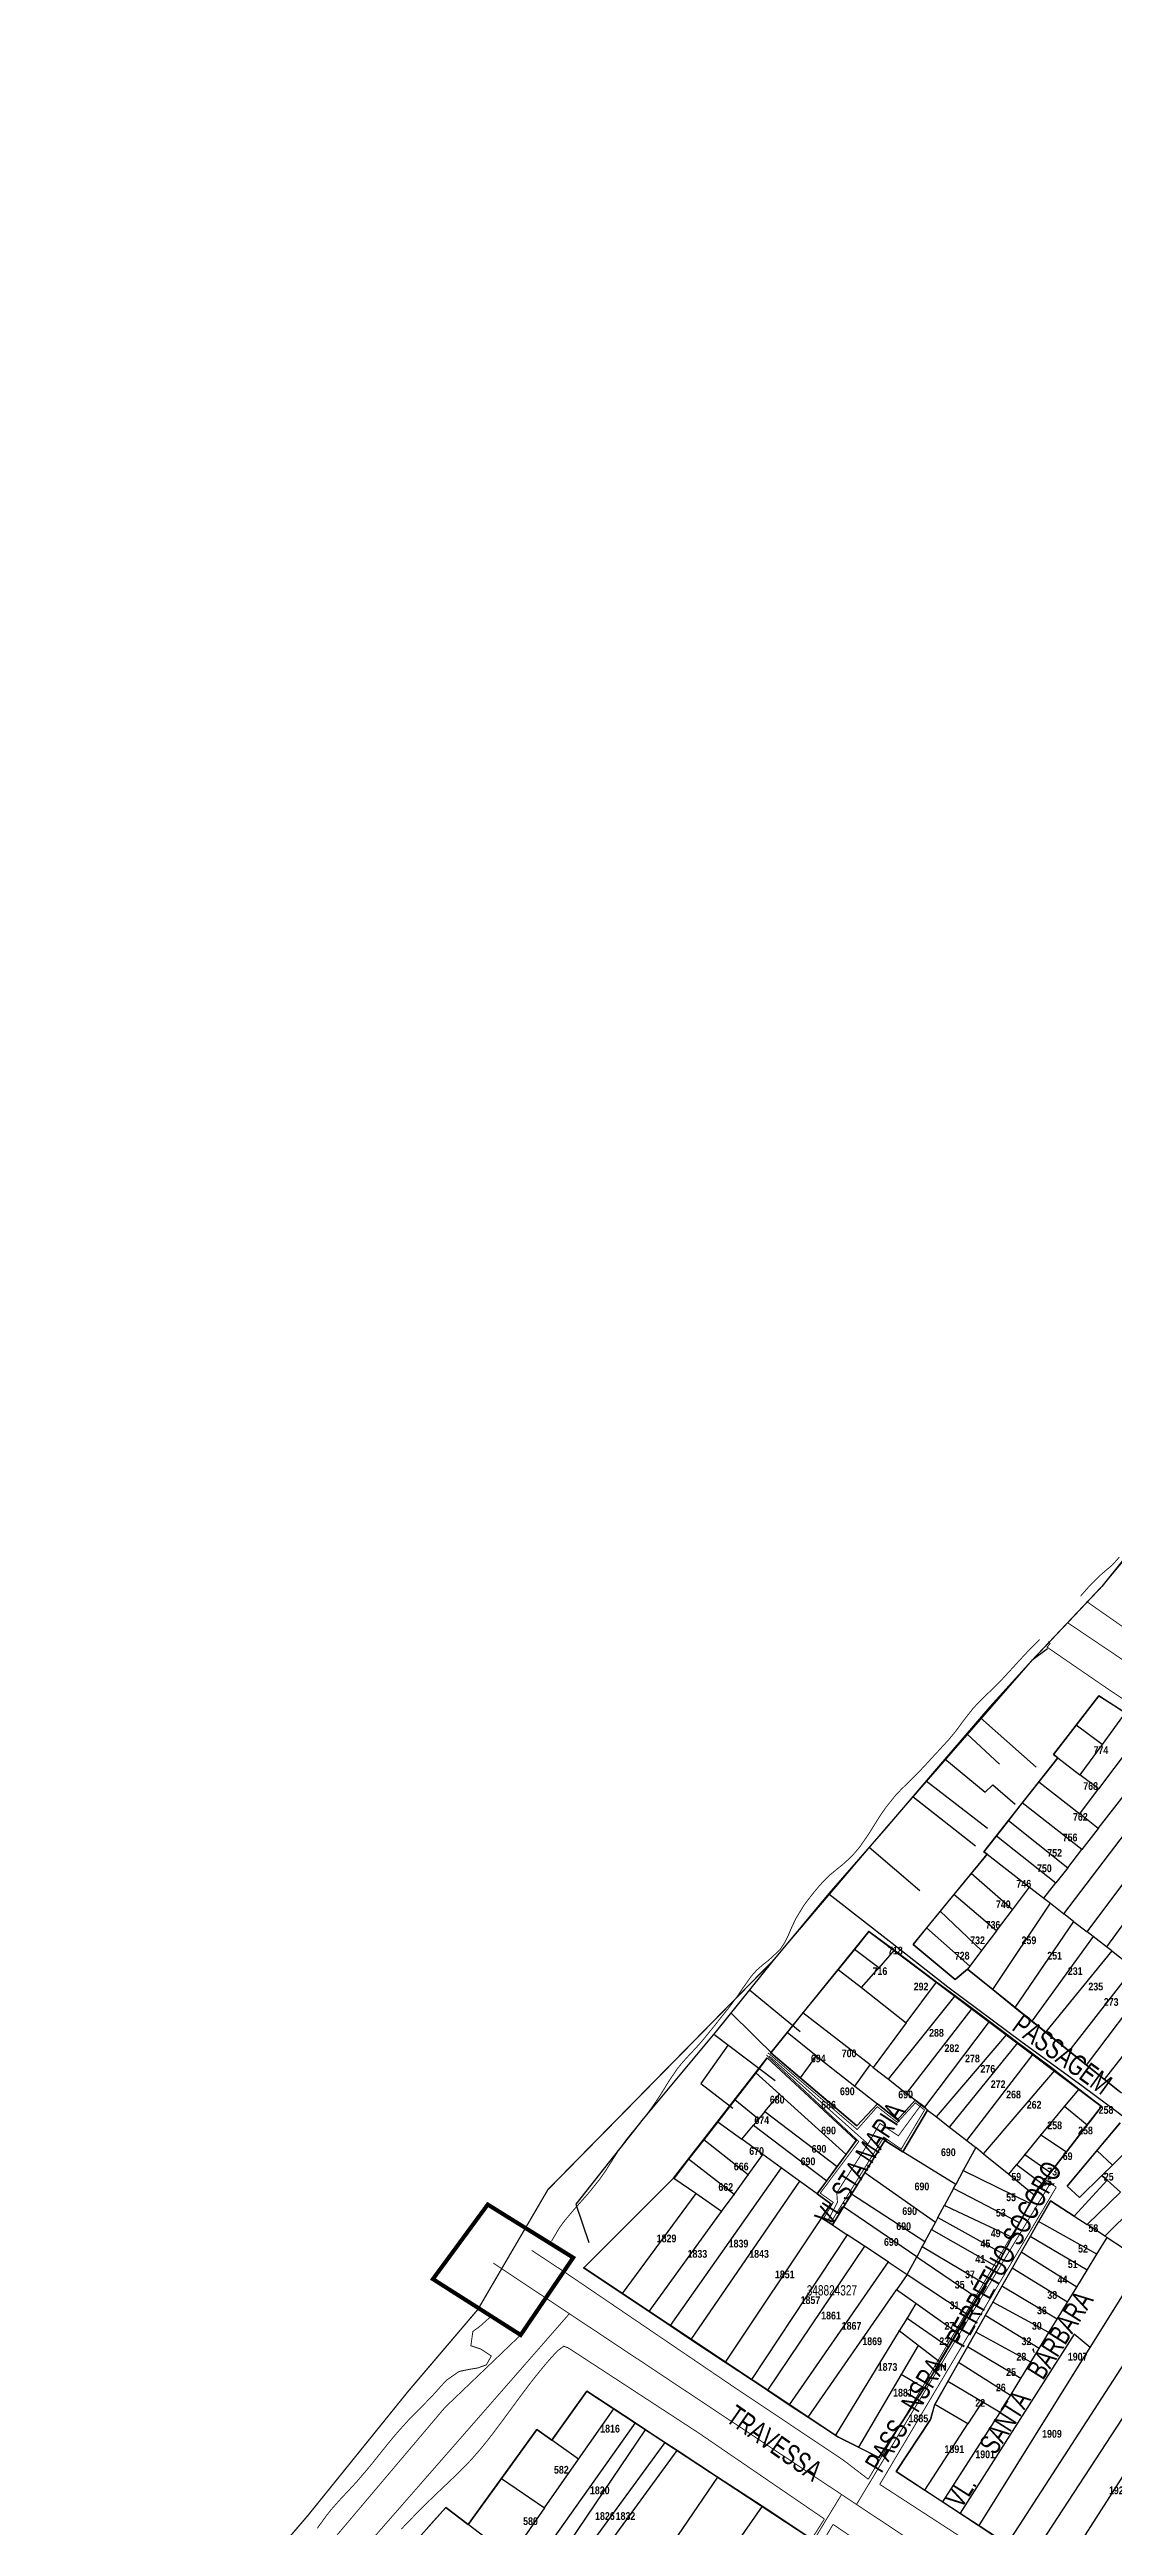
# Model space of a CAD drawing. Extents: x 203136 to 205923, y 4839890 to 4842982.
# Drawn here: x 203469.3 to 203676.3, y 4841419.2 to 4841901 of the extents above; entities that cross this region are included whole.
import ezdxf
from ezdxf.enums import TextEntityAlignment as Align

# ---------------------------------------------------------------- set-up
doc = ezdxf.new("R2010")
doc.units = 0
doc.header["$LTSCALE"] = 1.5
doc.header["$MEASUREMENT"] = 0
doc.linetypes.add('TRACO_25', pattern=[8, 3, -1, 1, -1, 1, -1])
for name, color, linetype in [('CD_MALHA_LOTES', 40, 'CONTINUOUS'), ('CD_TXT_QUADRA', 7, 'CONTINUOUS'), ('HD-CANAIS', 7, 'CONTINUOUS'), ('HD-CURSO-PERENE', 170, 'CONTINUOUS'), ('LM-LIM-SETOR-FISCAL', 7, 'CONTINUOUS'), ('RU-QUADRAS', 210, 'CONTINUOUS'), ('SV-EIXO-RUA-N-PAV', 6, 'CONTINUOUS'), ('SV-EIXO-RUA-PAV', 20, 'CONTINUOUS'), ('SV-ESTIVAS', 7, 'CONTINUOUS'), ('SV-PONTE-BUEIRO', 249, 'CONTINUOUS'), ('SV-RUA-PAVIM-S-GUIA-C-GUIA', 7, 'CONTINUOUS'), ('SV-TXT-RUA-N-PAV-S-GUIA-C-GUIA', 7, 'CONTINUOUS'), ('SV-TXT-RUA-PAV-S-GUIA-C-GUIA', 7, 'CONTINUOUS'), ('Th_NmrPort', 1, 'CONTINUOUS')]:
    doc.layers.add(name, color=color, linetype=linetype)
doc.styles.add('3488-24-2D_TXT$0$ARIAL', font='ARIAL.TTF')
doc.styles.add('ARIAL', font='ARIAL.TTF')
doc.styles.get("Standard").update_dxf_attribs({"font": 'swisscbo.ttf'})
doc.linetypes.add('Limite', pattern='A,20,-3,[130,ltypeshp.shx,S=6.35,R=0,X=0,Y=0],-3,20', length=46)

msp = doc.modelspace()

# ---------------------------------------------------------------- linework, layer by layer
at = {"layer": 'CD_MALHA_LOTES', "linetype": 'Continuous'}
for p, q in [((203673.48, 4841580.77), (203669.06, 4841575.05)), ((203678.57, 4841577.41), (203673.48, 4841580.77)), ((203678.57, 4841577.41), (203674.08, 4841571.29)), ((203669.06, 4841575.05), (203664.65, 4841569.35)), ((203674.08, 4841571.29), (203669.06, 4841575.05)), ((203673.33, 4841554.93), (203686.68, 4841572.06)), ((203682.51, 4841574.81), (203673.38, 4841562.64)), ((203665.48, 4841568.71), (203661.79, 4841564.02)), ((203664.65, 4841569.35), (203665.48, 4841568.71)), ((203665.48, 4841568.71), (203669.77, 4841565.41)), ((203666.63, 4841538.36), (203690.41, 4841569.6)), ((203674.08, 4841571.29), (203669.77, 4841565.41)), ((203661.79, 4841564.02), (203658.56, 4841559.92)), ((203661.79, 4841564.02), (203669.73, 4841557.77)), ((203669.73, 4841557.77), (203673.38, 4841562.64)), ((203673.38, 4841562.64), (203669.77, 4841565.41)), ((203671.21, 4841534.81), (203694.95, 4841566.61)), ((203698.52, 4841564.24), (203674.91, 4841531.93)), ((203658.56, 4841559.92), (203655.89, 4841556.51)), ((203670.15, 4841550.84), (203658.56, 4841559.92)), ((203673.33, 4841554.93), (203669.73, 4841557.77)), ((203653.53, 4841553.51), (203651.1, 4841550.42)), ((203655.89, 4841556.51), (203653.53, 4841553.51)), ((203653.53, 4841553.51), (203665.08, 4841544.34)), ((203655.89, 4841556.51), (203667.4, 4841547.31)), ((203673.33, 4841554.93), (203670.15, 4841550.84)), ((203651.69, 4841549.96), (203648.58, 4841546.17)), ((203651.1, 4841550.42), (203651.69, 4841549.96)), ((203651.69, 4841549.96), (203659.99, 4841543.52)), ((203667.4, 4841547.31), (203670.15, 4841550.84)), ((203648.58, 4841546.17), (203645.22, 4841542.07)), ((203656.36, 4841539.38), (203648.58, 4841546.17)), ((203656.67, 4841539.14), (203659.99, 4841543.52)), ((203659.99, 4841543.52), (203662.77, 4841541.36)), ((203662.77, 4841541.36), (203665.08, 4841544.34)), ((203667.4, 4841547.31), (203665.08, 4841544.34)), ((203642.6, 4841538.88), (203639.92, 4841535.6)), ((203645.22, 4841542.07), (203642.6, 4841538.88)), ((203650.63, 4841531.19), (203642.6, 4841538.88)), ((203653.55, 4841535.03), (203645.22, 4841542.07)), ((203652.82, 4841523.59), (203664.02, 4841540.39)), ((203653.55, 4841535.03), (203656.67, 4841539.14)), ((203656.67, 4841539.14), (203656.36, 4841539.38)), ((203662.77, 4841541.36), (203664.02, 4841540.39)), ((203664.02, 4841540.39), (203666.63, 4841538.36)), ((203668.54, 4841536.88), (203666.63, 4841538.36)), ((203628.72, 4841534.93), (203625.88, 4841531.41)), ((203633.64, 4841531.25), (203628.72, 4841534.93)), ((203639.92, 4841535.6), (203637.29, 4841532.4)), ((203648.33, 4841528.14), (203639.92, 4841535.6)), ((203653.55, 4841535.03), (203650.63, 4841531.19)), ((203668.54, 4841536.88), (203657.1, 4841520.14)), ((203672.37, 4841533.91), (203660.4, 4841517.49)), ((203668.54, 4841536.88), (203671.21, 4841534.81)), ((203672.37, 4841533.91), (203671.21, 4841534.81)), ((203674.91, 4841531.93), (203672.37, 4841533.91)), ((203625.88, 4841531.41), (203622.74, 4841527.53)), ((203630.65, 4841527.84), (203625.88, 4841531.41)), ((203633.64, 4841531.25), (203630.65, 4841527.84)), ((203641.89, 4841525.08), (203633.64, 4841531.25)), ((203637.29, 4841532.4), (203645.49, 4841525.59)), ((203650.63, 4841531.19), (203648.33, 4841528.14)), ((203675.95, 4841531.12), (203663.07, 4841515.35)), ((203675.95, 4841531.12), (203674.91, 4841531.93)), ((203675.95, 4841531.12), (203678.03, 4841529.51)), ((203622.74, 4841527.53), (203615.88, 4841519.06)), ((203622.74, 4841527.53), (203627.25, 4841523.98)), ((203627.25, 4841523.98), (203630.65, 4841527.84)), ((203627.25, 4841523.98), (203635.97, 4841517.12)), ((203635.97, 4841517.12), (203641.89, 4841525.08)), ((203645.49, 4841522.39), (203641.89, 4841525.08)), ((203645.49, 4841525.59), (203647.88, 4841527.56)), ((203648.33, 4841528.14), (203647.88, 4841527.56)), ((203647.88, 4841527.56), (203652.82, 4841523.59)), ((203652.82, 4841523.59), (203657.1, 4841520.14)), ((203667.67, 4841511.65), (203680.29, 4841527.75)), ((203671.07, 4841508.91), (203683.32, 4841525.12)), ((203615.88, 4841519.06), (203612.78, 4841515.23)), ((203628.92, 4841508.94), (203615.88, 4841519.06)), ((203632.5, 4841506.15), (203645.49, 4841522.39)), ((203636.01, 4841503.4), (203648.77, 4841519.94)), ((203648.77, 4841519.94), (203645.49, 4841522.39)), ((203652.2, 4841517.38), (203648.77, 4841519.94)), ((203657.1, 4841520.14), (203660.4, 4841517.49)), ((203674.56, 4841506.1), (203687.24, 4841522.34)), ((203612.78, 4841515.23), (203609.6, 4841511.3)), ((203618.47, 4841510.74), (203612.78, 4841515.23)), ((203635.97, 4841517.12), (203629.54, 4841508.47)), ((203639.57, 4841500.71), (203652.2, 4841517.38)), ((203641.86, 4841498.83), (203655.55, 4841514.87)), ((203655.55, 4841514.87), (203652.2, 4841517.38)), ((203657.71, 4841513.26), (203655.55, 4841514.87)), ((203660.4, 4841517.49), (203663.07, 4841515.35)), ((203663.07, 4841515.35), (203667.67, 4841511.65)), ((203608.92, 4841510.31), (203606.68, 4841507.42)), ((203626.23, 4841494.25), (203608.92, 4841510.31)), ((203609.6, 4841511.3), (203615.31, 4841506.46)), ((203618.47, 4841510.74), (203615.31, 4841506.46)), ((203618.47, 4841510.74), (203625.95, 4841504.84)), ((203644.42, 4841496.82), (203657.71, 4841513.26)), ((203647.76, 4841494.22), (203660.67, 4841511.04)), ((203660.67, 4841511.04), (203657.71, 4841513.26)), ((203664.77, 4841507.98), (203660.67, 4841511.04)), ((203667.67, 4841511.65), (203671.07, 4841508.91)), ((203606.68, 4841507.42), (203602.6, 4841502.16)), ((203611.29, 4841503.24), (203606.68, 4841507.42)), ((203615.31, 4841506.46), (203626.35, 4841497.1)), ((203625.95, 4841504.84), (203628.92, 4841508.94)), ((203625.95, 4841504.84), (203630.37, 4841501.36)), ((203629.54, 4841508.47), (203628.92, 4841508.94)), ((203629.54, 4841508.47), (203632.5, 4841506.15)), ((203632.5, 4841506.15), (203636.01, 4841503.4)), ((203651.03, 4841491.65), (203664.92, 4841507.85)), ((203664.92, 4841507.85), (203664.77, 4841507.98)), ((203669.56, 4841504.26), (203664.92, 4841507.85)), ((203669.56, 4841504.26), (203666.79, 4841500.9)), ((203673.94, 4841500.85), (203669.56, 4841504.26)), ((203671.07, 4841508.91), (203674.56, 4841506.1)), ((203674.56, 4841506.1), (203677.39, 4841503.83)), ((203602.6, 4841502.16), (203599.3, 4841497.91)), ((203607.22, 4841498.39), (203602.6, 4841502.16)), ((203608.46, 4841499.87), (203607.22, 4841498.39)), ((203608.46, 4841499.87), (203611.29, 4841503.24)), ((203608.46, 4841499.87), (203622.55, 4841489.2)), ((203611.51, 4841503.04), (203611.29, 4841503.24)), ((203611.51, 4841503.04), (203624.26, 4841491.55)), ((203626.35, 4841497.1), (203630.37, 4841501.36)), ((203630.37, 4841501.36), (203634.26, 4841498.29)), ((203634.26, 4841498.29), (203637.71, 4841502.07)), ((203640.14, 4841500.17), (203635.34, 4841492.04)), ((203637.71, 4841502.07), (203636.01, 4841503.4)), ((203637.71, 4841502.07), (203639.53, 4841500.65)), ((203639.57, 4841500.71), (203639.53, 4841500.65)), ((203639.53, 4841500.65), (203640.14, 4841500.17)), ((203640.14, 4841500.17), (203641.86, 4841498.83)), ((203666.79, 4841500.9), (203662.19, 4841495.33)), ((203666.79, 4841500.9), (203671.17, 4841497.27)), ((203671.17, 4841497.27), (203673.94, 4841500.85)), ((203599.3, 4841497.91), (203596.56, 4841494.39)), ((203599.3, 4841497.91), (203603.97, 4841494.52)), ((203603.97, 4841494.52), (203606.25, 4841497.24)), ((203607.22, 4841498.39), (203606.25, 4841497.24)), ((203606.25, 4841497.24), (203620.5, 4841486.38)), ((203641.86, 4841498.83), (203644.42, 4841496.82)), ((203644.42, 4841496.82), (203647.76, 4841494.22)), ((203662.19, 4841495.33), (203659.07, 4841491.54)), ((203662.19, 4841495.33), (203667.13, 4841492.03)), ((203667.13, 4841492.03), (203671.17, 4841497.27)), ((203677.59, 4841497.7), (203673.07, 4841492.3)), ((203593.63, 4841490.61), (203590.99, 4841487.21)), ((203596.56, 4841494.39), (203593.63, 4841490.61)), ((203602.46, 4841483.77), (203593.63, 4841490.61)), ((203605.22, 4841487.56), (203596.56, 4841494.39)), ((203608.09, 4841491.52), (203603.97, 4841494.52)), ((203605.22, 4841487.56), (203608.09, 4841491.52)), ((203611.65, 4841488.94), (203608.09, 4841491.52)), ((203622.55, 4841489.2), (203624.26, 4841491.55)), ((203624.26, 4841491.55), (203626.23, 4841494.25)), ((203631.78, 4841494.22), (203627.92, 4841488.01)), ((203635.34, 4841492.04), (203631.78, 4841494.22)), ((203645.62, 4841485.72), (203635.34, 4841492.04)), ((203649.49, 4841492.86), (203647.08, 4841488.41)), ((203647.76, 4841494.22), (203649.49, 4841492.86)), ((203650.74, 4841491.88), (203649.49, 4841492.86)), ((203650.74, 4841491.88), (203651.03, 4841491.65)), ((203651.03, 4841491.65), (203655.91, 4841487.7)), ((203659.07, 4841491.54), (203657.42, 4841489.54)), ((203659.07, 4841491.54), (203664.02, 4841488.01)), ((203664.02, 4841488.01), (203667.13, 4841492.03)), ((203673.07, 4841492.3), (203667.29, 4841485.39)), ((203676.1, 4841489.46), (203673.07, 4841492.3)), ((203676.1, 4841489.46), (203681.23, 4841494.48)), ((203590.7, 4841486.92), (203573.23, 4841469.46)), ((203611.65, 4841488.94), (203590.04, 4841458.25)), ((203590.76, 4841486.88), (203590.7, 4841486.92)), ((203590.99, 4841487.21), (203590.76, 4841486.88)), ((203595.03, 4841483.91), (203590.76, 4841486.88)), ((203615.23, 4841486.34), (203594.07, 4841455.57)), ((203602.59, 4841483.95), (203605.22, 4841487.56)), ((203615.23, 4841486.34), (203611.65, 4841488.94)), ((203618.66, 4841483.85), (203615.23, 4841486.34)), ((203618.66, 4841483.85), (203620.5, 4841486.38)), ((203620.5, 4841486.38), (203622.55, 4841489.2)), ((203627.92, 4841488.01), (203625.32, 4841483.83)), ((203627.92, 4841488.01), (203641.64, 4841478.35)), ((203645.18, 4841484.91), (203645.62, 4841485.72)), ((203647.08, 4841488.41), (203645.62, 4841485.72)), ((203647.08, 4841488.41), (203660.04, 4841482.04)), ((203655.91, 4841487.7), (203657.42, 4841489.54)), ((203655.91, 4841487.7), (203660.89, 4841483.66)), ((203662.34, 4841485.84), (203657.42, 4841489.54)), ((203661.39, 4841484.61), (203662.34, 4841485.84)), ((203662.34, 4841485.84), (203664.02, 4841488.01)), ((203667.29, 4841485.39), (203669.67, 4841483.17)), ((203675.09, 4841486.51), (203668.64, 4841479.54)), ((203669.67, 4841483.17), (203674.05, 4841487.45)), ((203674.05, 4841487.45), (203676.1, 4841489.46)), ((203674.05, 4841487.45), (203675.09, 4841486.51)), ((203675.09, 4841486.51), (203677.68, 4841484.2)), ((203687.83, 4841488.65), (203675.66, 4841476.69)), ((203595.03, 4841483.91), (203580.68, 4841464.49)), ((203585.92, 4841461), (203600.04, 4841480.43)), ((203600.04, 4841480.43), (203595.03, 4841483.91)), ((203600.04, 4841480.43), (203602.46, 4841483.77)), ((203602.46, 4841483.77), (203602.59, 4841483.95)), ((203621.32, 4841481.92), (203618.66, 4841483.85)), ((203619.51, 4841479.21), (203621.32, 4841481.92)), ((203623.78, 4841481.35), (203621.59, 4841477.84)), ((203625.32, 4841483.83), (203623.78, 4841481.35)), ((203638.02, 4841471.65), (203623.78, 4841481.35)), ((203639.59, 4841474.55), (203625.32, 4841483.83)), ((203642.12, 4841479.25), (203643.04, 4841480.95)), ((203643.04, 4841480.95), (203643.43, 4841481.66)), ((203645.18, 4841484.91), (203643.43, 4841481.66)), ((203643.43, 4841481.66), (203643.73, 4841481.5)), ((203643.73, 4841481.5), (203656.57, 4841475.46)), ((203658.04, 4841478.25), (203645.18, 4841484.91)), ((203658.04, 4841478.25), (203660.04, 4841482.04)), ((203660.04, 4841482.04), (203660.89, 4841483.66)), ((203660.89, 4841483.66), (203661.39, 4841484.61)), ((203664.02, 4841482.53), (203661.74, 4841478.52)), ((203668.64, 4841479.54), (203664.02, 4841482.53)), ((203671.17, 4841477.91), (203677.68, 4841484.2)), ((203619.51, 4841479.21), (203600.76, 4841451.11)), ((203624.5, 4841475.91), (203605.86, 4841447.73)), ((203621.59, 4841477.84), (203619.51, 4841479.21)), ((203621.59, 4841477.84), (203624.5, 4841475.91)), ((203627.86, 4841473.69), (203624.5, 4841475.91)), ((203639.59, 4841474.55), (203640.88, 4841476.94)), ((203641.64, 4841478.35), (203640.88, 4841476.94)), ((203640.88, 4841476.94), (203653.55, 4841469.74)), ((203642.12, 4841479.25), (203641.64, 4841478.35)), ((203642.12, 4841479.25), (203654.86, 4841472.22)), ((203654.86, 4841472.22), (203656.57, 4841475.46)), ((203656.57, 4841475.46), (203658.04, 4841478.25)), ((203660.08, 4841475.6), (203658.35, 4841472.54)), ((203661.74, 4841478.52), (203660.08, 4841475.6)), ((203671.15, 4841469.01), (203660.08, 4841475.6)), ((203673.07, 4841472.15), (203661.74, 4841478.52)), ((203668.64, 4841479.54), (203671.17, 4841477.91)), ((203672.82, 4841476.84), (203671.17, 4841477.91)), ((203674.62, 4841475.67), (203672.82, 4841476.84)), ((203673.07, 4841472.15), (203675.06, 4841475.39)), ((203674.62, 4841475.67), (203675.66, 4841476.69)), ((203675.06, 4841475.39), (203674.62, 4841475.67)), ((203675.06, 4841475.39), (203678.25, 4841473.33)), ((203627.86, 4841473.69), (203608.94, 4841445.69)), ((203632.47, 4841470.65), (203613.22, 4841442.86)), ((203632.47, 4841470.65), (203627.86, 4841473.69)), ((203632.47, 4841470.65), (203636.16, 4841468.21)), ((203636.16, 4841468.21), (203638.02, 4841471.65)), ((203639.09, 4841473.63), (203638.02, 4841471.65)), ((203638.02, 4841471.65), (203649.78, 4841463.64)), ((203639.59, 4841474.55), (203639.09, 4841473.63)), ((203639.09, 4841473.63), (203651.42, 4841466.29)), ((203653.55, 4841469.74), (203654.86, 4841472.22)), ((203658.35, 4841472.54), (203656.57, 4841469.4)), ((203669.15, 4841465.73), (203658.35, 4841472.54)), ((203671.15, 4841469.01), (203673.07, 4841472.15)), ((203671.76, 4841453.97), (203682.24, 4841470.75)), ((203573.23, 4841469.46), (203580.68, 4841464.49)), ((203636.16, 4841468.21), (203634.07, 4841465.2)), ((203636.16, 4841468.21), (203647.85, 4841460.49)), ((203649.78, 4841463.64), (203651.42, 4841466.29)), ((203651.42, 4841466.29), (203653.55, 4841469.74)), ((203654.59, 4841465.92), (203652.84, 4841462.83)), ((203656.57, 4841469.4), (203654.59, 4841465.92)), ((203665.34, 4841459.52), (203654.59, 4841465.92)), ((203688.53, 4841466.67), (203655.61, 4841415.82)), ((203667.37, 4841462.83), (203656.57, 4841469.4)), ((203667.37, 4841462.83), (203669.15, 4841465.73)), ((203669.15, 4841465.73), (203671.15, 4841469.01)), ((203580.68, 4841464.49), (203585.92, 4841461)), ((203585.92, 4841461), (203590.04, 4841458.25)), ((203616.88, 4841440.43), (203634.07, 4841465.2)), ((203637.87, 4841462.52), (203634.07, 4841465.2)), ((203637.87, 4841462.52), (203636.15, 4841459.7)), ((203645.78, 4841456.92), (203637.87, 4841462.52)), ((203647.85, 4841460.49), (203648.14, 4841460.99)), ((203648.14, 4841460.99), (203649.78, 4841463.64)), ((203652.84, 4841462.83), (203651.33, 4841460.18)), ((203663.74, 4841456.91), (203652.84, 4841462.83)), ((203665.34, 4841459.52), (203667.37, 4841462.83)), ((203590.04, 4841458.25), (203594.07, 4841455.57)), ((203634.62, 4841457.2), (203622.2, 4841436.91)), ((203636.15, 4841459.7), (203634.62, 4841457.2)), ((203638.27, 4841454.4), (203634.62, 4841457.2)), ((203636.15, 4841459.7), (203644.17, 4841454.13)), ((203644.17, 4841454.13), (203645.78, 4841456.92)), ((203645.78, 4841456.92), (203647.85, 4841460.49)), ((203668.62, 4841456.59), (203646.48, 4841421.75)), ((203649.52, 4841456.98), (203647.91, 4841454.13)), ((203651.33, 4841460.18), (203649.52, 4841456.98)), ((203660.22, 4841451.16), (203649.52, 4841456.98)), ((203661.83, 4841453.79), (203651.33, 4841460.18)), ((203661.83, 4841453.79), (203663.74, 4841456.91)), ((203663.74, 4841456.91), (203665.34, 4841459.52)), ((203671.76, 4841453.97), (203668.62, 4841456.59)), ((203594.07, 4841455.57), (203600.76, 4841451.11)), ((203638.27, 4841454.4), (203634.97, 4841448.76)), ((203642.46, 4841451.18), (203638.27, 4841454.4)), ((203642.46, 4841451.18), (203644.17, 4841454.13)), ((203647.91, 4841454.13), (203646.17, 4841451.08)), ((203658.25, 4841447.93), (203647.91, 4841454.13)), ((203650.14, 4841419.37), (203671.76, 4841453.97)), ((203660.22, 4841451.16), (203661.83, 4841453.79)), ((203600.76, 4841451.11), (203601.12, 4841450.87)), ((203601.12, 4841450.87), (203605.86, 4841447.73)), ((203605.86, 4841447.73), (203608.94, 4841445.69)), ((203634.97, 4841448.76), (203626.67, 4841434.59)), ((203639.49, 4841446.07), (203634.97, 4841448.76)), ((203639.57, 4841446.19), (203642.46, 4841451.18)), ((203644.08, 4841447.39), (203641.544831, 4841442.897171)), ((203646.17, 4841451.08), (203644.08, 4841447.39)), ((203650.74, 4841443.43), (203644.08, 4841447.39)), ((203656.24, 4841444.66), (203646.17, 4841451.08)), ((203656.24, 4841444.66), (203658.25, 4841447.93)), ((203658.25, 4841447.93), (203660.22, 4841451.16)), ((203573.81, 4841445.49), (203566.99, 4841435.95)), ((203572.18, 4841432.23), (203579.04, 4841442.06)), ((203579.04, 4841442.06), (203573.81, 4841445.49)), ((203583.19, 4841439.32), (203579.04, 4841442.06)), ((203608.94, 4841445.69), (203613.22, 4841442.86)), ((203613.22, 4841442.86), (203616.88, 4841440.43)), ((203630.67, 4841432.6), (203639.49, 4841446.07)), ((203639.49, 4841446.07), (203639.57, 4841446.19)), ((203641.49, 4841442.8), (203640.71, 4841439.97)), ((203641.544831, 4841442.897171), (203641.49, 4841442.8)), ((203647.96, 4841439.14), (203641.544831, 4841442.897171)), ((203650.74, 4841443.43), (203647.96, 4841439.14)), ((203654.22, 4841441.37), (203650.74, 4841443.43)), ((203654.48, 4841441.78), (203654.22, 4841441.37)), ((203654.48, 4841441.78), (203656.24, 4841444.66)), ((203680.05, 4841443.35), (203660.13, 4841412.87)), ((203564.09, 4841438.03), (203557.18, 4841428.47)), ((203583.19, 4841439.32), (203562.75, 4841410.38)), ((203563.23, 4841405.45), (203585.25, 4841437.97)), ((203566.99, 4841435.95), (203564.09, 4841438.03)), ((203585.25, 4841437.97), (203583.19, 4841439.32)), ((203589.02, 4841435.5), (203585.25, 4841437.97)), ((203616.88, 4841440.43), (203622.2, 4841436.91)), ((203622.2, 4841436.91), (203622.68, 4841436.59)), ((203640.71, 4841439.97), (203634.03, 4841429.84)), ((203639.59, 4841426.23), (203647.96, 4841439.14)), ((203643.07, 4841423.96), (203654.22, 4841441.37)), ((203665.53, 4841409.27), (203685.03, 4841439.7)), ((203565.6, 4841422.8), (203572.18, 4841432.23)), ((203589.02, 4841435.5), (203565.78, 4841403.81)), ((203572.18, 4841432.23), (203566.99, 4841435.95)), ((203568.22, 4841402.24), (203591.4, 4841433.93)), ((203591.4, 4841433.93), (203589.02, 4841435.5)), ((203599.27, 4841428.76), (203591.4, 4841433.93)), ((203622.68, 4841436.59), (203626.67, 4841434.59)), ((203626.67, 4841434.59), (203630.67, 4841432.6)), ((203557.18, 4841428.47), (203550.72, 4841419.53)), ((203557.18, 4841428.47), (203565.6, 4841422.8)), ((203599.27, 4841428.76), (203583.19, 4841405.28)), ((203607.91, 4841423.09), (203599.27, 4841428.76)), ((203634.03, 4841429.84), (203639.59, 4841426.23)), ((203546.36, 4841422.84), (203542.83, 4841418.88)), ((203550.72, 4841419.53), (203546.36, 4841422.84)), ((203565.6, 4841422.8), (203558.94, 4841413.27)), ((203607.91, 4841423.09), (203596.51, 4841406.82)), ((203617.2, 4841416.99), (203607.91, 4841423.09)), ((203639.59, 4841426.23), (203643.07, 4841423.96)), ((203643.07, 4841423.96), (203646.48, 4841421.75)), ((203558.94, 4841413.27), (203550.72, 4841419.53)), ((203646.48, 4841421.75), (203650.14, 4841419.37)), ((203650.14, 4841419.37), (203655.61, 4841415.82))]:
    msp.add_line(p, q, dxfattribs=at)
for p in [(203628.72, 4841534.93), (203625.88, 4841531.41), (203625.88, 4841531.41), (203633.64, 4841531.25), (203633.64, 4841531.25), (203622.74, 4841527.53), (203622.74, 4841527.53), (203627.25, 4841523.98), (203630.65, 4841527.84), (203641.89, 4841525.08), (203641.89, 4841525.08), (203615.88, 4841519.06), (203615.88, 4841519.06), (203645.49, 4841522.39), (203645.49, 4841522.39), (203648.77, 4841519.94), (203648.77, 4841519.94), (203612.78, 4841515.23), (203612.78, 4841515.23), (203635.97, 4841517.12), (203652.2, 4841517.38), (203652.2, 4841517.38), (203655.55, 4841514.87), (203655.55, 4841514.87), (203609.6, 4841511.3), (203618.47, 4841510.74), (203618.47, 4841510.74), (203657.71, 4841513.26), (203657.71, 4841513.26), (203660.67, 4841511.04), (203660.67, 4841511.04), (203606.68, 4841507.42), (203606.68, 4841507.42), (203615.31, 4841506.46), (203664.93, 4841507.86), (203669.56, 4841504.26), (203669.56, 4841504.26), (203602.6, 4841502.16), (203602.6, 4841502.16), (203608.46, 4841499.87), (203608.46, 4841499.87), (203611.29, 4841503.24), (203639.57, 4841500.71), (203640.14, 4841500.17), (203666.79, 4841500.9), (203666.79, 4841500.9), (203673.94, 4841500.85), (203599.3, 4841497.91), (203599.3, 4841497.91), (203606.25, 4841497.24), (203606.25, 4841497.24), (203607.22, 4841498.39), (203662.19, 4841495.33), (203662.19, 4841495.33), (203671.17, 4841497.27), (203593.63, 4841490.61), (203593.63, 4841490.61), (203596.56, 4841494.39), (203596.56, 4841494.39), (203603.97, 4841494.52), (203608.09, 4841491.52), (203608.09, 4841491.52), (203624.26, 4841491.55), (203624.26, 4841491.55), (203626.23, 4841494.25), (203635.34, 4841492.04), (203649.49, 4841492.86), (203649.49, 4841492.86), (203659.07, 4841491.54), (203659.07, 4841491.54), (203667.13, 4841492.03), (203590.7, 4841486.92), (203605.22, 4841487.56), (203611.65, 4841488.94), (203611.65, 4841488.94), (203615.23, 4841486.34), (203615.23, 4841486.34), (203620.5, 4841486.38), (203622.55, 4841489.2), (203627.92, 4841488.01), (203627.92, 4841488.01), (203647.08, 4841488.41), (203647.08, 4841488.41), (203657.42, 4841489.54), (203657.42, 4841489.54), (203662.34, 4841485.84), (203662.34, 4841485.84), (203664.02, 4841488.01), (203595.03, 4841483.91), (203595.03, 4841483.91), (203600.04, 4841480.43), (203602.46, 4841483.77), (203621.32, 4841481.92), (203623.78, 4841481.35), (203623.78, 4841481.35), (203625.32, 4841483.83), (203625.32, 4841483.83), (203645.18, 4841484.91), (203645.19, 4841484.91), (203660.04, 4841482.04), (203660.89, 4841483.66), (203619.51, 4841479.21), (203621.59, 4841477.84), (203624.5, 4841475.91), (203624.5, 4841475.91), (203640.88, 4841476.94), (203640.88, 4841476.94), (203640.88, 4841476.94), (203641.64, 4841478.35), (203641.64, 4841478.35), (203642.12, 4841479.25), (203642.12, 4841479.25), (203656.57, 4841475.46), (203658.04, 4841478.25), (203627.86, 4841473.69), (203627.86, 4841473.69), (203632.47, 4841470.65), (203632.47, 4841470.65), (203638.02, 4841471.65), (203638.02, 4841471.65), (203638.02, 4841471.65), (203639.09, 4841473.63), (203639.09, 4841473.63), (203639.59, 4841474.55), (203654.86, 4841472.22), (203573.23, 4841469.46), (203636.16, 4841468.21), (203636.16, 4841468.21), (203651.42, 4841466.29), (203585.92, 4841461), (203585.92, 4841461), (203634.07, 4841465.21), (203634.07, 4841465.21), (203637.87, 4841462.52), (203637.87, 4841462.52), (203649.78, 4841463.64), (203634.62, 4841457.2), (203634.62, 4841457.2), (203634.62, 4841457.2), (203636.15, 4841459.7), (203636.15, 4841459.7), (203636.15, 4841459.7), (203645.78, 4841456.92), (203647.85, 4841460.49), (203594.07, 4841455.57), (203638.27, 4841454.4), (203638.27, 4841454.4), (203644.17, 4841454.13), (203600.76, 4841451.11), (203600.76, 4841451.11), (203605.86, 4841447.73), (203634.96, 4841448.76), (203634.97, 4841448.76), (203642.46, 4841451.18), (203608.94, 4841445.69), (203613.22, 4841442.86), (203639.49, 4841446.07), (203639.5, 4841446.07), (203616.88, 4841440.43), (203616.88, 4841440.43), (203626.67, 4841434.59), (203630.67, 4841432.6)]:
    msp.add_point(p, dxfattribs=at)
at = {"layer": 'HD-CANAIS', "const_width": 0.18}
for points in [[(203677.446937, 4841607.724147), (203676.03, 4841606.15), (203674.03, 4841604.47), (203671.875829, 4841602.383514), (203670.872601, 4841601.264467), (203669.891771, 4841600.12545)], [(203477.646172, 4841360.651328), (203521.431461, 4841413.041139), (203546.201511, 4841442.314835), (203560.94, 4841456.42)]]:
    msp.add_lwpolyline(points, dxfattribs=at)
at = {"layer": 'HD-CURSO-PERENE', "const_width": 0.18}
for points in [[(203661.95, 4841591.71), (203660.869714, 4841590.666339), (203659.82031, 4841589.594207), (203657.779949, 4841587.395911), (203656.711987, 4841586.219482), (203654.675938, 4841584.016424), (203653.630804, 4841582.939575), (203652.18934, 4841581.535715), (203651.103076, 4841580.497276), (203650.037977, 4841579.440954), (203648.94, 4841578.25), (203647.094082, 4841575.8889), (203646.204602, 4841574.678133), (203645.293771, 4841573.484943), (203644.204172, 4841572.183373), (203642.175277, 4841569.972389), (203641.151242, 4841568.874754), (203640.099833, 4841567.720508), (203638.2, 4841565.68), (203637.133451, 4841564.623689), (203636.050953, 4841563.582518), (203634.979911, 4841562.531697), (203633.87, 4841561.36), (203631.996678, 4841559.021397), (203631.137605, 4841557.787663), (203630.316921, 4841556.525537), (203629.407855, 4841555.060286), (203628.613743, 4841553.784699), (203626.904024, 4841551.325937), (203625.888557, 4841550.127003), (203624.839546, 4841549.048827), (203623.725435, 4841548.035193), (203622.558693, 4841547.085824), (203620.978585, 4841545.780284), (203619.912622, 4841544.723933), (203618.905587, 4841543.604343), (203617.940958, 4841542.444909), (203616.909021, 4841541.137512), (203616.021555, 4841539.92706), (203614.454729, 4841537.366225), (203613.652152, 4841535.633674), (203613.051532, 4841534.233436), (203612.398709, 4841532.878963), (203611.42, 4841531.38), (203609.242007, 4841529.354011), (203608.048306, 4841528.414563), (203606.911526, 4841527.420979), (203605.885131, 4841526.291463), (203604.139557, 4841523.845316), (203603.30013, 4841522.592764), (203602.373332, 4841521.299028), (203601.46336, 4841520.106325), (203599.596165, 4841517.760602), (203598.487486, 4841516.365687), (203596.598883, 4841514.034725), (203595.618002, 4841512.898453), (203594.511352, 4841511.694381), (203593.482335, 4841510.598127), (203592.474583, 4841509.486649), (203591.4, 4841508.18), (203589.722198, 4841505.700214), (203588.937205, 4841504.418079), (203588.145951, 4841503.139355), (203587.241535, 4841501.767775), (203586.37593, 4841500.542391), (203585.476933, 4841499.341368), (203584.548294, 4841498.162228), (203583.536841, 4841496.929269), (203582.578876, 4841495.77262), (203581.636959, 4841494.604884), (203580.46, 4841493.03), (203578.827989, 4841490.514069), (203578.0344, 4841489.239599), (203577.216293, 4841487.982257), (203576.267988, 4841486.650815), (203574.392894, 4841484.307523), (203573.409469, 4841483.170749), (203572.400305, 4841482.036939), (203571.401023, 4841480.91507), (203569.474907, 4841478.620709), (203568.467471, 4841477.253983), (203566.942336, 4841474.66383)], [(203555.19812, 4841460.074229), (203552.97293, 4841458.067916), (203551.633604, 4841457.1045), (203551.249438, 4841454.328625), (203553.192944, 4841453.671442), (203555.225481, 4841452.336957), (203554.258348, 4841450.604205), (203552.576653, 4841449.996191), (203551.077026, 4841449.759413), (203548.96, 4841449.32), (203546.565408, 4841447.671731), (203545.495493, 4841446.537876), (203544.455381, 4841445.358363), (203543.385486, 4841444.204318), (203542.334687, 4841443.130338), (203540.239286, 4841441.032669), (203539.049714, 4841439.792505), (203537.038248, 4841437.561093), (203536.061427, 4841436.415363), (203534.937691, 4841435.047834), (203533.999078, 4841433.877629), (203532.127453, 4841431.536268), (203531.13957, 4841430.330433), (203529.187947, 4841428.051519), (203528.181282, 4841426.937932), (203527.070998, 4841425.755915), (203526.038396, 4841424.665688), (203524.045729, 4841422.426965), (203523.114908, 4841421.242109), (203521.354386, 4841418.811449)]]:
    msp.add_lwpolyline(points, dxfattribs=at)
at = {"layer": 'LM-LIM-SETOR-FISCAL', "linetype": 'Limite', "ltscale": 0.1, "flags": 128}
msp.add_lwpolyline([(203469.377234, 4841362.89061, 0.25, 0.25, 0), (203519.491753, 4841421.251163, 0.25, 0.25, 0), (203539.040039, 4841445.453803, 0.25, 0.25, 0), (203552.611299, 4841461.387824, 0.25, 0.25, 0), (203566.238133, 4841484.68956, 0.25, 0.25, 0), (203609.99, 4841529.19, 0.25, 0.25, 0), (203632, 4841555.03, 0.25, 0.25, 0), (203660.44, 4841587.64, 0.25, 0.25, 0), (203674.06, 4841602.04, 0.25, 0.25, 0), (203710.04, 4841645.13, 0.25, 0.25, 0), (203742.06, 4841682.63, 0.25, 0.25, 0), (203749.59, 4841692.3, 0.25, 0.25, 0), (203765.8, 4841714.59, 0.25, 0.25, 0), (203770.437717, 4841723.305383, 0.25, 0.25, 0), (203714.413653, 4841762.64358, 0.25, 0.25, 0), (203723.585168, 4841777.541949, 0.25, 0.25, 0), (203744.064325, 4841808.260684, 0.25, 0.25, 0), (203754.769339, 4841823.620052, 0.25, 0.25, 0), (203763.612611, 4841832.928759, 0.25, 0.25, 0), (203773.572638, 4841842.432366, 0.25, 0.25, 0), (203784.091768, 4841852.942481, 0.25, 0.25, 0), (203799.86552, 4841866.904972, 0.25, 0.25, 0), (203809.371409, 4841877.624378, 0.25, 0.25, 0), (203820.293068, 4841888.950542, 0.25, 0.25, 0), (203834.046268, 4841882.073942, 0.25, 0.25, 0), (204046.7661, 4842201.182221, 0.25, 0.25, 0), (204178.512752, 4842399.235913, 0.25, 0.25, 0), (204339.269682, 4842642.311478, 0.25, 0.25, 0), (204394.703106, 4842727.956118, 0.25, 0.25, 0), (204455.679872, 4842818.312599, 0.25, 0.25, 0), (204552.409898, 4842958.280115, 0.18, 0.18, 0), (204552.411197, 4842958.281995, 0.25, 0.25, 0), (204552.409898, 4842958.280115, 0.25, 0.25, 0), (204552.41, 4842958.28, 0.25, 0.25, 0), (204636.88, 4842865.48, 0.25, 0.25, 0), (204802.20702, 4842671.508044, 0.25, 0.25, 0), (204837.727029, 4842630.149129, 0.25, 0.25, 0), (205008.271732, 4842430.409897, 0.25, 0.25, 0), (205138.673959, 4842279.328213, 0.25, 0.25, 0), (205174.437256, 4842238.699161, 0.25, 0.25, 0), (205203.631784, 4842204.152303, 0.25, 0.25, 0), (205240.124945, 4842163.766539, 0.25, 0.25, 0), (205267.85, 4842136.34, 0.25, 0.25, 0), (205295.915353, 4842071.881893, 0.25, 0.25, 0), (205307.647026, 4842046.742594, 0.25, 0.25, 0), (205351.13, 4841954.04, 0.25, 0.25, 0), (205379.26, 4841896.27, 0.25, 0.25, 0), (205405.061808, 4841844.580735, 0.25, 0.25, 0), (205438.77, 4841777.24, 0.25, 0.25, 0), (205460.65, 4841701.79, 0.25, 0.25, 0), (205500.37, 4841613.55, 0.25, 0.25, 0), (205574.15, 4841463.73, 0.25, 0.25, 0), (205576.19, 4841458.65, 0.25, 0.25, 0), (205586.52, 4841433.19, 0.25, 0.25, 0), (205615.29, 4841364.14, 0.25, 0.25, 0), (205647.73668, 4841231.470751, 0.25, 0.25, 0), (205655.460047, 4841210.753747, 0.25, 0.25, 0), (205675.209194, 4841159.41187, 0.25, 0.25, 0), (205690.04619, 4841124.071091, 0.25, 0.25, 0), (205704.679922, 4841088.324092, 0.25, 0.25, 0), (205713.35, 4841065.22, 0.25, 0.25, 0), (205719.94, 4841049.35, 0.25, 0.25, 0), (205719.957412, 4841049.304741, 0, 0, 0), (205790.360912, 4840892.191443, 0, 0, 0)], format="xyseb", dxfattribs=at)
at = {"layer": 'RU-QUADRAS', "color": 6, "linetype": 'Continuous'}
msp.add_lwpolyline([(203677.85, 4841503.46), (203647.9, 4841527.58), (203645.49, 4841525.59), (203637.29, 4841532.4), (203651.69, 4841549.96), (203651.1, 4841550.42), (203665.48, 4841568.71), (203664.65, 4841569.35), (203673.48, 4841580.77, -0.0063063156), (203760.5, 4841522.03)], format="xyb", dxfattribs=at)
msp.add_lwpolyline([(203573.23, 4841469.46), (203590.7, 4841486.92), (203608.92, 4841510.31), (203626.23, 4841494.25), (203618.66, 4841483.85), (203621.32, 4841481.92), (203619.51, 4841479.21), (203621.59, 4841477.84), (203631.78, 4841494.22), (203635.34, 4841492.04), (203640.14, 4841500.17), (203639.57, 4841500.71), (203637.71, 4841502.07), (203634.26, 4841498.29), (203630.37, 4841501.36), (203626.35, 4841497.1), (203609.6, 4841511.3), (203628.72, 4841534.93), (203673.94, 4841500.85), (203661.39, 4841484.61), (203653.6, 4841469.82), (203639.49, 4841446.07), (203630.67, 4841432.6), (203622.68, 4841436.59)], close=True, dxfattribs=at)
for points in [[(203679.05, 4841400.26), (203634.03, 4841429.84), (203640.71, 4841439.97), (203641.54, 4841442.9), (203664.02, 4841482.53), (203668.66, 4841479.53), (203675.1, 4841486.52), (203674.05, 4841487.45), (203669.67, 4841483.17), (203667.29, 4841485.39), (203677.59, 4841497.7)], [(203528.56, 4841402.91), (203546.36, 4841422.84), (203550.72, 4841419.53), (203564.09, 4841438.03), (203566.99, 4841435.95), (203573.81, 4841445.49), (203617.2, 4841416.99)]]:
    msp.add_lwpolyline(points, dxfattribs=at)
at = {"layer": 'SV-EIXO-RUA-N-PAV', "const_width": 0.18, "flags": 128}
for points in [[(203609.282116, 4841510.699193), (203628.51601, 4841493.573123)], [(203638.791653, 4841501.082246), (203634.444266, 4841495.153991), (203630.859742, 4841497.574729), (203628.51601, 4841493.573123), (203622.456016, 4841484.087915), (203622.587755, 4841482.243569), (203620.875148, 4841478.950094)], [(203663.793618, 4841485.557687), (203626.295581, 4841423.4512)], [(203477.933825, 4841354.798267), (203570.418617, 4841460.5589)], [(203623.3804, 4841425.3872), (203583.123129, 4841359.160855)]]:
    msp.add_lwpolyline(points, dxfattribs=at)
at = {"layer": 'SV-EIXO-RUA-PAV', "const_width": 0.18}
for points in [[(204224.471994, 4841222.5113), (204157.571, 4841267.1472), (204108.1788, 4841300.106611), (204025.683567, 4841355.1418), (204011.381646, 4841364.762109), (203955.51211, 4841401.724634), (203932.166221, 4841417.194802), (203889.086681, 4841446.254719), (203801.4345, 4841504.7594), (203667.374003, 4841594.971104)], [(203555.602653, 4841470.398132), (203570.418617, 4841460.5589), (203623.3804, 4841425.3872), (203626.295581, 4841423.4512), (203720.0662, 4841361.1784), (203841.206856, 4841280.544557), (203864.408033, 4841265.334897), (203934.3888, 4841218.8476), (204068.980118, 4841129.466), (204133.56082, 4841086.5781)]]:
    msp.add_lwpolyline(points, dxfattribs=at)
at = {"layer": 'SV-ESTIVAS'}
for points in [[(203686.45, 4841617.45), (203674.06, 4841602.04)], [(203663.45, 4841589.88), (203660.44, 4841587.64), (203652.26, 4841578.62), (203641.86, 4841566.57), (203632, 4841555.03), (203620.93, 4841542.27), (203609.99, 4841529.19), (203599.02, 4841515.57), (203584.77, 4841498.48), (203571.66, 4841481.89), (203574.18, 4841474.4)], [(203647.74, 4841573.38), (203654.13, 4841567.44)], [(203650.4, 4841576.47), (203661.28, 4841566.9)], [(203643.5, 4841568.47), (203651.35, 4841562.02), (203652.84, 4841563.46), (203657.19, 4841559.65)], [(203639.83, 4841564.19), (203651.79, 4841554.99)], [(203637.25, 4841561.18), (203649.47, 4841551.57)], [(203637.34, 4841561.11), (203648.82, 4841552.1)], [(203628.78, 4841551.32), (203638.62, 4841542.86)], [(203620.92, 4841542.26), (203633.21, 4841532.66), (203644.08, 4841524.14), (203658.51, 4841513.37), (203670.15, 4841504.92), (203677.72, 4841499.33), (203682.42, 4841495.45), (203686.01, 4841491.99), (203699.51, 4841479.53), (203706.95, 4841473.01)], [(203605.44, 4841523.54), (203615.33, 4841515.43)], [(203601.83, 4841519.06), (203610.48, 4841510.57)], [(203598.51, 4841514.96), (203610.45, 4841505.92)], [(203601.32, 4841512.83), (203595.97, 4841505.35), (203602.21, 4841500.54)]]:
    msp.add_lwpolyline(points, dxfattribs=at)
at = {"layer": 'SV-PONTE-BUEIRO', "const_width": 0.8}
msp.add_lwpolyline([(203543.86, 4841467.29), (203560.94, 4841456.42), (203571.16, 4841471.46), (203554.53, 4841481.79)], close=True, dxfattribs=at)
at = {"layer": 'SV-RUA-PAVIM-S-GUIA-C-GUIA', "linetype": 'Continuous', "const_width": 0.18, "flags": 128}
for points in [[(203671.062749, 4841599.101325), (203692.11, 4841584.41), (203777.34, 4841527.57), (203836.87, 4841488.48), (203859.2, 4841473.43), (203867.93, 4841467.78)], [(203795.46, 4841501.9), (203770.46, 4841518.55), (203741.58, 4841537.91), (203704.7, 4841562.46), (203674.82, 4841582.36), (203663.38, 4841590.21), (203663.989532, 4841590.959551), (203663.631153, 4841591.352136)], [(203563.074954, 4841472.880052), (203569.45, 4841468.68), (203602.01, 4841446.58), (203623.76, 4841432.05), (203628.583696, 4841428.361665)], [(203620.044836, 4841420.629391), (203595.49, 4841437.41), (203570.18, 4841453.915), (203569.32, 4841454.23), (203568.11, 4841453.34)], [(203630.821223, 4841427.35547), (203651.24, 4841414.12), (203677.94, 4841396.14), (203711.61, 4841373.67), (203751.01, 4841347.41), (203779.32, 4841328.67), (203792.06, 4841320.08)], [(203692.38, 4841373.18), (203688.84, 4841376.49), (203667.29, 4841390.95), (203632.5, 4841412.26), (203621.731554, 4841419.577655)]]:
    msp.add_lwpolyline(points, dxfattribs=at)
at = {"layer": 'SV-RUA-PAVIM-S-GUIA-C-GUIA', "linetype": 'TRACO_25', "const_width": 0.18, "flags": 128}
for points in [[(203608.758759, 4841510.874882), (203626.742005, 4841494.055257), (203619.231355, 4841484.005796), (203621.770167, 4841482.207472), (203619.971842, 4841479.245525), (203621.347031, 4841478.399255), (203631.60806, 4841494.901528), (203634.993142, 4841492.574284), (203639.541845, 4841500.190718), (203637.743521, 4841501.565907), (203634.252655, 4841497.75769), (203630.338654, 4841500.825421), (203626.424654, 4841496.382501), (203609.07611, 4841511.298017)], [(203665.167307, 4841485.156017), (203662.92978, 4841486.721219), (203628.583696, 4841428.361665)], [(203630.821223, 4841427.35547), (203665.167307, 4841485.156017)], [(203621.731554, 4841419.577655), (203587.755468, 4841362.412935), (203609.40689, 4841350.27354), (203606.759605, 4841344.884424), (203600.046846, 4841348.382622), (203600.992305, 4841350.557178), (203589.174067, 4841357.175391), (203587.566787, 4841354.622652), (203572.72308, 4841362.659053), (203570.145144, 4841361.919188), (203562.738934, 4841366.527497), (203536.241157, 4841382.327413), (203538.380729, 4841385.948228), (203546.280687, 4841381.504501), (203545.457775, 4841379.200346), (203560.999389, 4841370.222725), (203562.133939, 4841371.168185), (203581.988579, 4841360.389952), (203620.044836, 4841420.629391)]]:
    msp.add_lwpolyline(points, dxfattribs=at)
at = {"layer": 'SV-RUA-PAVIM-S-GUIA-C-GUIA', "const_width": 0.18}
msp.add_lwpolyline([(203568.11, 4841453.34), (203567.090572, 4841452.232473), (203566.098635, 4841451.104318), (203565.131007, 4841449.957843), (203563.255955, 4841447.619166), (203561.536701, 4841445.364192), (203559.753158, 4841442.953797), (203558.86655, 4841441.743824), (203557.979143, 4841440.533745), (203557.087756, 4841439.325868), (203555.57462, 4841437.311349), (203554.655716, 4841436.12318), (203553.71908, 4841434.949902), (203552.760506, 4841433.795923), (203551.17, 4841432), (203549.07763, 4841429.853808), (203548.00042, 4841428.809609), (203546.912284, 4841427.775474), (203545.820541, 4841426.744502), (203544.03696, 4841425.040433), (203542.962108, 4841423.992943), (203541.895217, 4841422.937782), (203540.836061, 4841421.875203), (203539.784412, 4841420.805456), (203537.702729, 4841418.645473)], dxfattribs=at)

# ---------------------------------------------------------------- texts
at = {"layer": 'CD_TXT_QUADRA', "linetype": 'Continuous', "style": 'ARIAL', "width": 0.7}
msp.add_text('348824327', height=2, dxfattribs=at).set_placement((203616.61, 4841464.1))
at = {"layer": 'SV-TXT-RUA-N-PAV-S-GUIA-C-GUIA', "width": 0.7}
for s, rotation, style, p in [('PASSAGEM', 324, 'ARIAL', (203656.304834, 4841515.861521)), ('VL.STA.MARIA', 57, 'ARIAL', (203621.290369, 4841477.330337)), ('PERPÉTUO SOCORO', 61, '3488-24-2D_TXT$0$ARIAL', (203647.043323, 4841453.740248)), ('BÁRBARA', 57.82234813, '3488-24-2D_TXT$0$ARIAL', (203662.582405, 4841447.454551)), ('PASS.  NSRA', 59, '3488-24-2D_TXT$0$ARIAL', (203631.156853, 4841429.367868)), ('VL.      SANTA', 57.54617368, '3488-24-2D_TXT$0$ARIAL', (203646.687584, 4841422.466969))]:
    msp.add_text(s, height=4, rotation=rotation, dxfattribs=dict(at, style=style)).set_placement(p)
at = {"layer": 'SV-TXT-RUA-PAV-S-GUIA-C-GUIA', "style": 'ARIAL', "width": 0.7}
msp.add_text('TRAVESSA', height=4, rotation=325, dxfattribs=at).set_placement((203600.6574, 4841439.7482))
at = {"layer": 'Th_NmrPort', "color": 1}
for s, p in [('774', (203672.418554, 4841570.197271)), ('768', (203670.418554, 4841563.197271)), ('762', (203668.418554, 4841557.197271)), ('756', (203666.418554, 4841553.197271)), ('750', (203661.418554, 4841547.197271)), ('752', (203663.418554, 4841550.197271)), ('746', (203657.418554, 4841544.197271)), ('740', (203653.418554, 4841540.197271)), ('732', (203648.418554, 4841533.197271)), ('736', (203651.418554, 4841536.197271)), ('259', (203658.418554, 4841533.197271)), ('718', (203632.418554, 4841531.197271)), ('728', (203645.418554, 4841530.197271)), ('251', (203663.418554, 4841530.197271)), ('716', (203629.418554, 4841527.197271)), ('292', (203637.418554, 4841524.197271)), ('231', (203667.418554, 4841527.197271)), ('235', (203671.418554, 4841524.197271)), ('273', (203674.418554, 4841521.197271)), ('288', (203640.418554, 4841515.197271)), ('694', (203617.418554, 4841510.197271)), ('700', (203623.418554, 4841511.197271)), ('282', (203643.418554, 4841512.197271)), ('278', (203647.418554, 4841510.197271)), ('690', (203623.068554, 4841503.817271)), ('276', (203650.418554, 4841508.197271)), ('272', (203652.418554, 4841505.197271)), ('680', (203609.418554, 4841502.197271)), ('686', (203619.418554, 4841501.197271)), ('690', (203634.418554, 4841503.197271)), ('268', (203655.418554, 4841503.197271)), ('262', (203659.418554, 4841501.197271)), ('258', (203673.418554, 4841500.197271)), ('674', (203606.418554, 4841498.197271)), ('690', (203619.418554, 4841496.197271)), ('258', (203663.418554, 4841497.197271)), ('258', (203669.418554, 4841496.197271)), ('666', (203602.418554, 4841489.197271)), ('670', (203605.418554, 4841492.197271)), ('690', (203615.418554, 4841490.197271)), ('690', (203617.558554, 4841492.627271)), ('690', (203642.728554, 4841491.967271)), ('69', (203666.418554, 4841491.197271)), ('662', (203599.418554, 4841485.197271)), ('690', (203637.588554, 4841485.307271)), ('59', (203656.418554, 4841487.197271)), ('65', (203662.418554, 4841486.197271)), ('73', (203663.418554, 4841488.197271)), ('25', (203674.418554, 4841487.197271)), ('690', (203635.198554, 4841480.507271)), ('53', (203653.418554, 4841480.197271)), ('55', (203655.418554, 4841483.197271)), ('1829', (203587.418554, 4841475.197271)), ('690', (203634.038554, 4841477.577271)), ('49', (203652.418554, 4841476.197271)), ('58', (203671.418554, 4841477.197271)), ('1833', (203593.418554, 4841472.197271)), ('1839', (203601.418554, 4841474.197271)), ('1843', (203605.418554, 4841472.197271)), ('690', (203631.638554, 4841474.507271)), ('41', (203649.418554, 4841471.197271)), ('45', (203650.418554, 4841474.197271)), ('51', (203667.418554, 4841470.197271)), ('52', (203669.418554, 4841473.197271)), ('1851', (203610.418554, 4841468.197271)), ('35', (203645.418554, 4841466.197271)), ('37', (203647.418554, 4841468.197271)), ('44', (203665.418554, 4841467.197271)), ('1857', (203615.418554, 4841463.197271)), ('1861', (203619.418554, 4841460.197271)), ('31', (203644.418554, 4841462.197271)), ('36', (203661.418554, 4841461.197271)), ('38', (203663.418554, 4841464.197271)), ('1867', (203623.418554, 4841458.197271)), ('27', (203643.418554, 4841458.197271)), ('30', (203660.418554, 4841458.197271)), ('1869', (203627.418554, 4841455.197271)), ('23', (203642.418554, 4841455.197271)), ('28', (203657.418554, 4841452.197271)), ('32', (203658.418554, 4841455.197271)), ('1907', (203667.418554, 4841452.197271)), ('1873', (203630.418554, 4841450.197271)), ('SN', (203641.418554, 4841450.197271)), ('26', (203653.418554, 4841446.197271)), ('25', (203655.418554, 4841449.197271)), ('1881', (203633.418554, 4841445.197271)), ('22', (203649.418554, 4841443.197271)), ('1816', (203576.418554, 4841438.197271)), ('1885', (203636.418554, 4841440.197271)), ('1909', (203662.418554, 4841437.197271)), ('1891', (203643.418554, 4841434.197271)), ('1901', (203649.418554, 4841433.197271)), ('582', (203567.418554, 4841430.197271)), ('1820', (203574.418554, 4841426.197271)), ('1927', (203675.418554, 4841426.197271)), ('580', (203561.418554, 4841420.197271)), ('1826', (203575.418554, 4841421.197271)), ('1832', (203579.418554, 4841421.197271))]:
    msp.add_text(s, height=1.5, dxfattribs=at).set_placement(p, align=Align.MIDDLE_LEFT)

doc.saveas('drawing.dxf')
